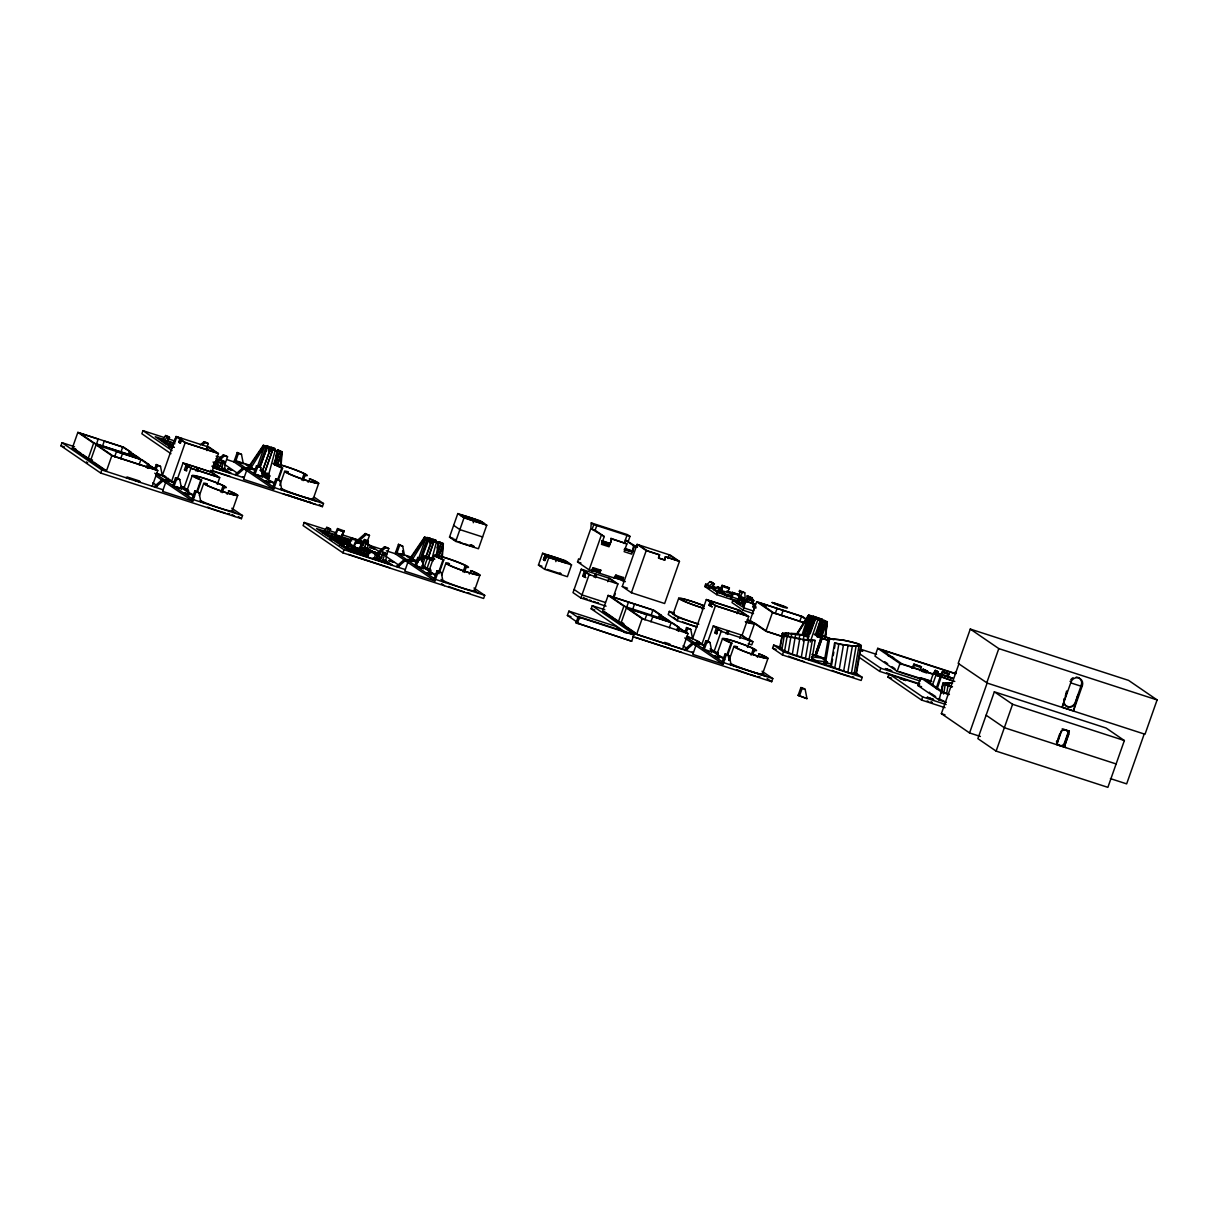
<?xml version="1.0" encoding="UTF-8"?>
<svg xmlns="http://www.w3.org/2000/svg" width="1218" height="1218" viewBox="0 0 1218 1218"><rect width="100%" height="100%" fill="white"/><g stroke="black" fill="none" stroke-linecap="round" stroke-linejoin="round"><path stroke-width="1.5" d="M634.441 546.319L637.471 547.293L625.321 540.076L634.441 546.319L631.7 554.114L624.149 551.663L626.889 543.867L610.964 538.402C612.852 545.481 603.991 547.796 602.316 541.264M624.971 548.922C649.483 556.398 607.34 545.116 632.523 551.373M628.351 541.051L629.995 536.362L627.514 534.672L591.263 522.918L590.852 528.445L579.859 559.656L578.626 558.803L577.53 561.924L589.131 569.872L592.146 570.846L593.257 567.725L600.809 570.176L599.698 573.297L614.801 578.2L615.912 575.079L623.464 577.515L622.352 580.636L625.382 581.625M280.993 466.494L282.134 451.863L277.674 449.853L277.399 450.63L280.277 452.091L279.226 451.558M442.362 556.459L443.352 543.67L438.891 541.66L438.617 542.436L441.221 543.624M280.688 464.21L281.8 451.528M441.753 557.829L443.017 543.335M214.231 462.49L212.891 467.377L231.329 473.36L224.691 468.808L225.376 462.079L223.716 460.952L221.448 460.221L221.174 460.998L223.594 462.368L221.661 467.834L225.893 470.727L211.856 466.174M374.307 552.668L367.684 548.115L368.369 541.386L366.709 540.259L364.441 539.513L364.167 540.305L366.588 541.675L364.654 547.141L368.887 550.034L360.117 547.186M343.111 543.746L334.722 541.036L349.657 551.252L392.546 565.167L385.908 560.615L386.608 553.885L384.949 552.759L382.68 552.028L382.406 552.805L384.812 554.175L382.894 559.641L387.126 562.533L373.089 557.981M825.423 638.415L827.311 621.819L823.977 620.343L824.677 621.774L823.749 621.789L824.951 620.997L823.977 620.343M825.225 636.725L827.311 621.819M825.18 636.116L826.976 621.484M803.895 639.465L815.146 640.47L811.736 660.354L792.324 654.31L779.505 648.326L782.656 633.132L795.293 633.588L808.782 636.116L808.158 639.724M780.099 648.95L782.656 633.132M781.834 649.925L784.362 635.248L782.017 633.649M785.275 636.664L785.869 633.208L808.782 636.116M784.575 651.204L787.163 636.222L784.362 635.248M787.833 636.755L788.442 633.193M788.168 652.711L790.832 637.227L787.163 636.222M791.167 637.105L791.807 633.421M792.324 654.31L795.704 633.862M799.267 638.125L799.891 634.502M796.8 655.923L799.708 639.054L790.832 637.227M803.104 640.881L804.063 635.278M801.261 657.431L804.306 639.755L815.146 640.47M807.336 639.739L807.96 636.161M805.433 658.725L808.6 640.242M808.996 659.714L812.299 640.485M824.495 660.293L828.194 638.704L843.648 640.12L858.995 643.926L861.324 645.525L856.406 674.102L847.819 672.473L830.554 666.444L834.574 643.074L835.396 643.013A16.382 2.147 9.8 0 0 857.487 645.966A16.382 2.147 9.8 0 0 851.702 642.008A16.382 2.147 9.8 0 0 829.61 639.054L828.194 638.704M825.545 662.638L829.61 639.054M832.579 659.349L831.331 666.596L835.122 668.058M833.203 655.71L833.828 652.087M834.452 648.463L835.076 644.824M834.711 668.058L838.852 644.033L834.574 643.074M839.187 669.672L843.45 644.901L856.041 646.332L861.324 645.525M843.648 671.179L848.048 645.601M847.819 672.473L852.356 646.088M851.382 673.463L856.041 646.332M854.122 674.087L858.888 646.316M855.828 674.315L860.7 646.042M941.27 692.433L942.839 683.252L951.821 682.704M943.478 682.75L939.093 700.03L946.31 702.36M941.864 693.088L942.839 683.252M943.6 694.032L945.183 684.851L943.417 683.983M946.69 693.316L947.985 685.825L945.183 684.851M948.655 686.358L949.264 682.811L952.628 683.024M731.15 596.348L732.322 592.313L733.084 592.831L732.277 597.125L716.473 591.583L719.884 588.355L721.924 589.01L719.731 592.648M738.808 599.241L739.615 594.947L732.322 592.313M274.568 465.276L277.476 450.995L270.335 448.589L262.098 471.99L268.615 474.822L275.207 450.295M436.151 555.301L438.693 542.802L431.568 540.396L425.676 557.113M743.178 610.264L745.507 601.205L744.67 600.641L742.691 607.036L732.855 600.291L732.033 602.636L743.178 610.264L753.531 613.628M744.67 600.641L755.023 604.295L753.516 611.01L744 607.934M431.735 559.625L436.44 542.101M350.997 537.777L349.84 544.735L349.018 544.157L350.997 537.777L357.666 540.168L356.783 543.426M369.237 550.277L368.08 557.235L367.242 556.656L369.237 550.277L375.905 552.668L374.124 559.184L373.287 558.62M816.41 634.471L820.399 620.251L813.243 617.663L806.636 636.435M266.879 446.915L269.741 447.828L270 447.036L266.026 445.636L267.716 446.382L260.134 466.052M268.889 447.569L270 447.036M271.492 448.391C272.177 443.489 268.036 457.557 271.386 448.285L274.431 449.366L271.386 448.285M272.406 448.696L271.766 447.615M274.233 449.351L275.101 448.574L271.447 447.28M428.675 538.965L427.244 537.442L431.233 538.843L430.959 539.635L428.112 538.721L420.743 559.595M430.121 539.376L431.233 538.843M435.663 541.173L432.725 540.198C432.755 536.529 431.933 546.151 429.802 542.391M433.638 540.503L432.984 539.422M428.721 556.702L434.004 541.279L431.568 540.396M435.465 541.157L436.318 540.381L432.664 539.087M810.183 642.099L817.963 619.429M555.819 561.635L557.007 558.24L566.081 562.229L554.784 559.092L542.589 553.276L538.447 565.061L544.674 569.324L567.39 576.693L571.531 564.908L565.304 560.63L542.589 553.276M231.801 508.226L242.519 515.564L241.423 518.685L100.698 473.056L60.9 445.803L61.996 442.682L74.542 446.747M92.568 460.069L88.122 458.775L72.364 447.98L77.861 432.375L123.779 447.265L130.828 452.091L129.732 455.212M88.122 458.775L93.619 443.169L77.861 432.375M96.1 444.874L90.604 460.48L106.362 471.259L111.858 455.669L96.1 444.874L142.019 459.765L149.068 464.591L147.957 467.712L146.449 467.225L147.545 464.104L140.923 459.567L116.456 451.619L114.629 456.826M96.389 444.326L98.216 439.119L79.794 433.151L94.715 443.367L137.604 457.283L130.981 452.746L129.869 455.867M102.434 446.275L104.261 441.083L122.683 447.067L130.828 452.091M100.698 473.056L101.81 469.935L61.996 442.682M120.856 452.259L122.683 447.067M120.658 458.775L122.5 453.583M128.21 454.725L129.321 451.604M164.476 437.612L142.978 430.654L141.867 433.76L170.962 453.69M139.08 464.758L140.923 459.567M152.28 486.149L157.761 470.559L149.205 465.246L148.109 468.367L146.449 467.225M154.61 469.219L156.254 464.545L160.517 466.372L162.298 475.644L176.062 436.501L209.298 447.265L218.418 453.522L211.825 472.234L219.697 477.639L217.306 484.399M155.843 470.072L157.503 465.398L156.254 464.545M167.871 436.257L169.256 438.175L169.53 437.384L165.602 435.511L161.903 441.266M174.311 447.417L166.577 443.382L168.495 437.917L169.256 438.175M175.971 439.18L174.524 443.276L166.988 440.52M176.656 437.947L176.305 436.744L173.702 442.697M206.953 450.614L208.202 447.067L216.484 452.746L186.278 442.941L181.452 440.185L180.355 443.306L178.696 442.18L179.792 439.059L176.062 436.501M165.846 482.008L162.831 481.034L155.554 487.367L154.305 486.515L161.583 480.181L164.597 481.156L165.846 482.008L162.557 491.372L192.764 501.161L196.052 491.798L194.819 490.945L192.063 498.756M177.995 437.277L181.299 439.546L180.203 442.667L178.696 442.18M174.418 482.709L171.449 481.749L185.182 442.743L181.452 440.185M172.789 485.556L175.529 477.745L178.559 478.72L179.792 479.572L181.589 488.844L174.037 486.408L176.777 478.598L175.529 477.745M177.097 479.816L183.05 462.916L211.825 472.234M186.826 470.772L186.004 470.194L187.648 465.52L184.969 463.677L210.729 472.036L217.763 476.862L192.018 468.504L187.8 466.174L186.156 470.848L184.481 469.706L186.141 465.032L183.05 462.916M187.374 489.758L183.766 488.585L190.922 468.306L187.8 466.174M186.75 491.189L192.246 475.583M195.946 470.94L197.103 467.621M197.423 471.427L198.58 468.093M206.618 448.254L208.263 443.565L207.014 442.728L204 441.738L200.361 444.905M196.57 492.087L200.833 479.953A18.042 1.477 19.4 0 1 194.469 475.583A18.042 1.477 19.4 0 1 217.672 483.104A18.042 1.477 19.4 0 1 224.051 487.474L222.209 492.681M197.331 492.224L201.609 480.09A16.382 1.34 19.4 0 1 195.824 476.131A16.382 1.34 19.4 0 1 216.911 482.967A16.382 1.34 19.4 0 1 222.696 486.926L224.051 487.474M199.417 495.574L203.695 483.439M221.448 460.221L223.594 462.368M221.767 463.601L215.997 461.272L223.275 454.938L226.304 455.928L227.538 456.78L224.797 464.576L236.825 472.812M220.854 492.133L222.696 486.926M273.045 486.728L275.786 478.918L277.034 479.77L273.73 489.134L233.932 461.881L237.221 452.517L241.484 454.344L243.28 463.616L235.729 461.165L238.469 453.37L237.221 452.517M227.142 494.28L229.136 490.961A18.042 1.477 19.4 0 1 235.5 495.315A18.042 1.477 19.4 0 1 212.297 487.794A18.042 1.477 19.4 0 1 205.918 483.424L207.273 483.972A16.382 1.34 19.4 0 0 213.059 487.931A16.382 1.34 19.4 0 0 234.145 494.767A16.382 1.34 19.4 0 0 228.36 490.808M237.738 495.315L232.242 510.921A18.042 1.477 19.4 0 1 219.727 508.058A18.042 1.477 19.4 0 1 200.528 500.644M246.828 469.981L243.798 469.006L236.52 475.324L235.272 474.487L242.565 468.154L245.579 469.128L246.828 469.981L243.524 479.344L273.73 489.134M260.957 451.985L263.301 445.301L265.905 446.032L265.646 447.158M253.755 473.528L256.511 465.718L259.525 466.692L260.774 467.545L262.555 476.817L255.004 474.365L257.744 466.57L256.511 465.718M256.937 467.91L264.595 446.184L263.301 445.301L248.807 466.524L250.954 467.986A16.595 1.355 19.4 0 0 253.466 469.158M259.038 466.951L266.103 446.884L264.595 446.184L250.954 467.986L256.359 469.585M260.195 467.088L266.94 447.95L265.691 447.356M266.94 447.95L267.762 447.31L265.905 446.032M268.493 447.356L269.437 447.645L268.341 450.767L269.285 451.071M262.098 471.99L270.548 449.137L272.573 449.792M270.746 449.137L279.409 451.528L277.476 450.995L275.71 456.004M264.534 472.873L272.771 449.472L264.565 473.467A16.595 1.355 19.4 0 1 261.84 472.493M266.3 476.253L266.849 474.7L269.863 475.675L269.315 477.243M267.777 477.212L268.325 475.659L262.007 473.132M277.734 450.782L276.09 450.934M269.041 477.593L269.604 476.04L267.062 475.279A11.647 0.959 19.4 0 0 268.95 477.684M274.385 462.124L277.476 453.34M274.705 464.911L279.759 451.041L277.674 449.853M275.725 464.378L280.018 452.198M277.11 465.352L282.134 451.863L277.415 465.246M277.537 480.059L281.815 467.925A18.042 1.477 19.4 0 1 275.435 463.556A18.042 1.477 19.4 0 1 298.654 471.077A18.042 1.477 19.4 0 1 305.018 475.446L303.191 480.638M278.313 480.196L282.576 468.062A16.382 1.34 19.4 0 1 276.791 464.104A16.382 1.34 19.4 0 1 297.877 470.94A16.382 1.34 19.4 0 1 303.663 474.898L305.018 475.446M279.79 485.282L284.677 471.412M301.836 480.105L303.663 474.898M308.108 482.252L310.103 478.933A18.042 1.477 19.4 0 1 316.482 483.287A18.042 1.477 19.4 0 1 293.264 475.766A18.042 1.477 19.4 0 1 286.9 471.396L288.255 471.945A16.382 1.34 19.4 0 0 294.04 475.903A16.382 1.34 19.4 0 0 315.127 482.739A16.382 1.34 19.4 0 0 309.342 478.781M325.693 529.419L304.196 522.461L303.099 525.582L342.897 552.835L483.622 598.464L484.718 595.343L474 588.005M313.209 498.893L318.705 483.287M210.547 470.392L322.405 506.658L323.501 503.536L314.305 497.249M329.104 528.064L330.489 529.982L326.835 527.318L323.12 533.073L326.15 534.063L321.917 531.155L351.758 540.838M351.332 544.355L332.027 538.082L327.809 535.189L329.728 529.723L330.489 529.982M331.479 539.65L332.027 538.082M343.72 531.581L341.786 537.031L335.742 535.083L337.675 529.617L343.918 531.718L344.192 530.941L341.619 534.976M343.918 531.718L337.873 529.754L337.538 528.551L334.92 534.504L335.742 535.083M339.609 545.222L340.157 543.67L343.659 544.796M342.897 552.835L344.009 549.714L304.196 522.461M344.374 546.562L341.36 545.573L345.075 539.833L347.328 540.564L346.308 541.096M367.821 556.276L350.266 550.582L346.034 547.689L348.987 541.69L347.328 540.564M353.981 547.582L355.9 542.117L362.157 544.218L362.431 543.441L355.778 541.051L353.159 547.004L353.981 547.582L360.026 549.531L362.157 544.218M355.778 541.051L355.9 542.117M357.041 539.741L356.981 540.655M362.994 545.999L364.928 540.548L364.167 540.305M365.826 541.431L364.441 539.513M367.288 541.614L369.48 535.372L365.217 533.545L357.94 539.879L365.233 542.695M375.281 552.241L375.22 553.155M382.406 552.805L383.152 553.048L381.234 558.514L377.001 555.606L376.453 557.174L383.685 562.122M384.066 553.931L382.68 552.028M383 555.408L377.23 553.079L384.507 546.745L387.522 547.735L388.77 548.587L386.015 556.382L399.55 565.654M434.263 578.535L437.018 570.724L438.252 571.577L434.963 580.94L395.15 553.688L398.453 544.324L402.716 546.151L404.498 555.423L396.946 552.972L399.702 545.177L398.453 544.324M408.045 561.787L405.031 560.813L397.753 567.131L396.505 566.294L403.782 559.96L406.797 560.935L408.045 561.787L404.757 571.151L434.963 580.94M422.768 542.117L424.534 537.108L427.137 537.838L426.879 538.965M417.728 557.524L414.988 565.335L423.788 568.623L421.991 559.351L417.728 557.524L421.991 559.351M418.764 558.042L425.828 537.991L424.534 537.108L410.04 558.331L412.186 559.793A16.595 1.355 19.4 0 0 417.957 562.335M418.977 558.377L416.221 566.172L423.788 568.623M419.677 560.432L427.335 538.691L425.828 537.991L412.186 559.793L417.576 561.391M421.428 558.895L428.995 539.117L427.137 537.838M422.159 559.595L423.818 555.956L434.796 559.199M422.6 559.427L423.818 555.956M422.022 561.803L423.377 556.124M428.112 538.721L430.654 539.452L429.558 542.573L430.502 542.878M423.849 556.611L425.204 557.387L422.159 566.035L430.304 569.461M426.193 556.763L432.162 540.396M424.306 567.04L427.351 558.377L425.204 557.387M428.112 557.996L434.004 541.279M427.076 568.212L430.121 559.549L427.351 558.377M436.927 547.811L438.693 542.802L440.642 543.335L435.8 541.66M428.949 570.968L434.445 555.362M438.952 542.589L439.317 543.395L435.618 542.208M435.922 556.717L440.992 542.847L438.891 541.66M436.957 556.184L441.251 544.004M438.922 555.499L443.352 543.67L439.241 555.378M449.503 537.123L457.801 513.57L480.516 520.923L486.743 525.202L478.446 548.755L455.73 541.401L449.503 537.123L453.005 538.265M438.769 571.866L443.032 559.732A18.042 1.477 19.4 0 1 436.668 555.362A18.042 1.477 19.4 0 1 459.871 562.883A18.042 1.477 19.4 0 1 466.25 567.253L464.408 572.445M438.922 573.739L443.809 559.869A16.382 1.34 19.4 0 1 438.023 555.91A16.382 1.34 19.4 0 1 459.11 562.746A16.382 1.34 19.4 0 1 464.895 566.705L466.25 567.253M441.616 575.353L445.895 563.218M455.73 541.401L464.028 517.833L457.801 513.57M463.053 571.912L464.895 566.705M469.341 574.059L471.336 570.74A18.042 1.477 19.4 0 1 477.7 575.094A18.042 1.477 19.4 0 1 454.497 567.573A18.042 1.477 19.4 0 1 448.117 563.203L449.472 563.751A16.382 1.34 19.4 0 0 455.258 567.71A16.382 1.34 19.4 0 0 476.345 574.546A16.382 1.34 19.4 0 0 470.559 570.587M474.441 590.7L479.938 575.094M544.979 560.615L543.441 559.671L545.101 554.982M543.746 559.762L545.283 554.982A12.484 1.02 19.4 0 1 561.026 559.458A12.484 1.02 19.4 0 1 566.126 562.944A12.484 1.02 19.4 0 1 546.897 556.093L545.07 560.189L543.441 559.671M544.674 560.508L546.334 555.834L549.288 556.793M544.674 569.324L548.831 557.539L546.334 555.834M610.964 538.402L611.786 538.965L609.046 546.775L601.494 544.324L604.235 536.514L592.1 529.297L593.745 524.608L591.263 522.918M613.141 597.459L617.907 583.924L610.035 578.535L581.26 569.202L573.008 592.618L580.879 598.008L606.062 606.168M604.235 536.514L595.115 530.272L596.774 525.597M579.829 623.966L567.39 615.455L568.897 611.162L615.714 626.341L625.047 632.736M585.873 577.636L582.691 576.007L584.351 571.333L581.26 569.202M585.036 577.058L584.214 576.495L585.858 571.821L583.178 569.978M584.366 577.149L586.01 572.46L590.212 574.805M589.131 569.872L601.22 535.539M580.879 598.008L589.131 574.591L586.01 572.46M576.053 622.748L578.245 616.506L632.614 634.136L633.862 634.989L631.67 641.231L576.053 622.748L631.67 641.231M577.286 623.601L579.494 617.359L578.245 616.506M594.14 577.241L595.313 573.922M595.617 577.713L596.79 574.394M626.372 632.934L591.172 608.817L592.268 605.696L604.813 609.761M607.736 581.717L608.939 578.337L615.973 583.148M624.103 543.533L626.981 535.387M624.971 606.397L610.051 596.165L652.955 610.081L659.577 614.618L658.481 617.739L659.989 618.226L661.1 615.105L654.051 610.279L608.132 595.404L602.636 610.994L618.379 621.789L623.677 623.509M614.253 596.683L615.349 593.562M633.619 545.74L632.386 550.719M622.276 586.497L637.105 544.37L670.342 555.149L679.461 561.391L664.632 603.519L631.396 592.74L622.276 586.497L627.529 588.203M618.379 621.789L623.875 606.183L608.132 595.404M631.396 592.74L646.225 550.612L637.105 544.37M678.38 631.381L679.477 628.26L688.033 633.573L682.537 649.164L636.633 634.274L620.875 623.494L626.372 607.904L672.275 622.794L679.324 627.62L678.228 630.726M626.646 607.34L628.488 602.134M632.69 609.289L634.532 604.098M664.769 560.097L665.454 556.702L664.769 560.097L658.725 558.149L659.41 554.738L647.321 550.825L639.039 545.146M658.725 558.149L659.41 554.738M636.633 634.274L642.114 618.683L626.372 607.904M644.885 619.84L646.728 614.633L628.29 608.665L643.211 618.896M667.997 558.483L669.245 554.936L677.543 560.615L665.454 556.702M651.112 615.288L652.955 610.081M650.93 621.789L652.757 616.597L671.179 622.581L679.324 627.62M660.141 618.881L661.237 615.76L669.793 621.073L623.875 606.183M674.239 612.989L669.306 611.39L668.21 614.511L677.223 620.693L696.742 627.011M673.204 613.857L678.7 598.266A18.042 1.477 19.4 0 1 704.141 605.788L703.365 605.635A16.382 1.34 19.4 0 0 680.268 598.799A16.382 1.34 19.4 0 0 703.532 608.163M669.352 627.788L671.179 622.581M677.223 620.693L678.319 617.572L669.306 611.39M676.721 630.239L677.817 627.118M684.866 632.249L686.526 627.559L690.789 629.386L692.57 638.658L686.526 636.709M686.115 633.101L687.759 628.412L686.526 627.559M744.426 603.671L716.763 594.688L704.811 586.513L705.633 584.168L708.891 585.234M702.147 609.107L703.365 605.635M712.073 582.265L714.129 584.64L714.403 583.864L710.033 581.595L706.607 584.838M747.578 647.413L749.953 640.653L742.082 635.263L748.674 616.536L739.554 610.294L706.333 599.515L692.6 638.521L704.689 645.738M708.967 605.194L712.134 606.808L708.967 605.194L710.064 602.073L706.333 599.515M696.117 645.022L693.088 644.048L685.81 650.382L684.577 649.529L691.854 643.195L694.869 644.17L696.117 645.022L692.814 654.386L723.02 664.175L726.324 654.812L725.075 653.975L722.335 661.77M710.475 605.681L711.571 602.56L708.252 600.291L738.458 610.081L746.756 615.76L716.549 605.97L711.723 603.199L710.627 606.32M716.763 594.688L717.585 592.359L705.633 584.168M714.129 589.984L717.539 586.741L721.65 589.786M718.209 592.572L718.757 591.019L723.294 592.481L724.543 593.333L723.994 594.902M701.72 644.764L715.453 605.757L711.723 603.199M721.3 589.603L722.396 586.482L729.14 588.736L729.415 587.959L722.122 585.325L720.325 588.933L712.165 586.284M722.122 585.325L722.396 586.482M703.045 648.57L705.801 640.759L708.815 641.749L710.064 642.602L711.845 651.874L704.293 649.422L707.049 641.612L705.801 640.759M722.746 594.049L723.294 592.481M707.354 642.83L713.306 625.93L742.082 635.263M738.443 595.16L727.831 591.72L729.14 588.736M722.274 631.518L718.072 629.188L716.412 633.862L714.753 632.721L716.397 628.046L713.306 625.93M717.097 633.786L716.26 633.223L717.92 628.534L715.24 626.707M718.346 652.848L714.037 651.6L721.178 631.32L718.072 629.188M717.006 654.218L722.502 638.613M739.387 591.278L739.661 590.502L744.777 592.801L745.157 598.145L740.681 596.698L742.051 592.785L739.387 591.278L742.051 592.785M738.58 595.206L738.854 594.43M738.884 595.465L740.255 591.567M726.202 633.954L727.374 630.635M741.168 592.511L739.661 590.502M727.679 634.441L728.851 631.122M747.319 600.276L742.797 598.799L744.031 599.652L743.482 601.22L742.234 600.367L742.889 598.342L741.214 597.81L737.727 603.626L740.3 604.463C743.026 600.626 741.762 599.012 741.64 597.49L739.965 596.957L736.479 602.773M737.21 613.628L738.458 610.081M745.309 603.199L741.945 602.103L741.397 603.671L744 605.453M749.664 598.008L747.273 595.709L752.389 598.023L752.785 603.367L753.896 604.128M726.826 655.101L731.104 642.967A18.042 1.477 19.4 0 1 724.74 638.597A18.042 1.477 19.4 0 1 747.943 646.134A18.042 1.477 19.4 0 1 754.307 650.488L753.089 653.959M746.497 600.687L747.867 596.774L746.999 596.5M746.299 601.905L747.258 599.18L753.5 601.281L753.775 600.504L747.121 598.114L745.812 601.098M727.603 655.238L731.881 643.104A16.382 1.34 19.4 0 1 726.095 639.145A16.382 1.34 19.4 0 1 747.167 645.982A16.382 1.34 19.4 0 1 752.952 649.94L754.307 650.488M753.5 601.281L747.456 599.317L747.121 598.114M748.781 597.718L747.273 595.709M729.08 660.323L733.967 646.453M739.798 638.43L740.986 635.05L748.035 639.876M752.328 603.869L753.303 601.144M753.637 605.285L754.186 603.717M806.849 619.505L802.616 616.612L756.713 601.722L750.105 620.449L765.863 631.229L781.758 636.39M748.979 639.283L754.475 623.677M746.756 639.283A18.042 1.477 19.4 0 0 748.385 638.658L752.876 641.749L751.78 644.87L748.233 643.713M751.125 655.147L752.952 649.94M765.863 631.229L772.456 612.517L756.713 601.722M757.413 657.294L759.408 653.975A18.042 1.477 19.4 0 1 765.772 658.329A18.042 1.477 19.4 0 1 742.554 650.808A18.042 1.477 19.4 0 1 736.19 646.453L737.545 646.986A16.382 1.34 19.4 0 0 743.33 650.96A16.382 1.34 19.4 0 0 764.417 657.796A16.382 1.34 19.4 0 0 758.631 653.822M775.227 613.659L777.069 608.467M781.271 615.623L783.098 610.416L801.535 616.399L806.834 620.038M762.498 673.935L767.995 658.329M855.219 672.534L862.237 677.345L861.141 680.466L782.413 654.949L772.562 648.204L773.674 645.083L780.829 647.413M632.766 636.649L771.694 681.699L772.791 678.578L762.072 671.24M782.413 654.949L783.509 651.828L773.674 645.083M799.693 621.606L801.535 616.399M807.595 618.561L808.798 615.136L811.782 616.08L810.594 616.871L811.553 617.526L810.868 616.08L811.782 616.08M802.22 634.38L808.493 615.257L796.587 634.106M809.452 616.034L809.726 615.257M803.164 634.913L809.787 616.141L808.828 615.592L797.09 634.608M804.596 634.274L810.198 618.348M804.641 635.004L811.553 617.526M808.569 624.56L809.665 621.439L808.158 620.952M808.722 625.199L809.818 622.078L811.325 622.581M805.935 636.618L813.152 616.141L822.561 619.414L817.75 633.071M806.818 636.77L813.67 617.313L815.771 618.044M807.534 636.283L813.137 620.358M814.066 617.526L813.152 616.141M817.857 634.608L822.652 620.952L814.416 617.891L813.761 618.592L815.847 619.323M810.122 633.908L815.527 618.546L807.823 637.318M815.588 633.908L820.399 620.251L822.652 620.952M819.41 619.323L822.561 619.414M817.857 631.944L820.962 623.098M798.155 695.341L800.911 687.546L803.926 688.52L805.174 689.373L806.955 698.645L798.155 695.341L806.955 698.645M819.41 635.461L823.703 621.119M819.455 636.207L825.21 622.154M799.404 696.194L802.144 688.398L800.911 687.546M820.673 637.181L826.078 621.835L827.007 621.941L822.196 635.598M815.588 653.411L821.039 637.958L828.803 640.729M815.71 653.457L821.039 637.958M814.994 655.117L815.999 655.345L822.043 638.171M816.151 655.406L822.196 638.232M811.614 656.776L821.648 658.116L827.433 662.074L826.398 664.998L815.405 661.435L815.725 660.521L811.386 657.537M955.963 673.691L877.736 648.326L874.981 656.137L897.209 671.346L922.102 679.416M919.057 684.151L879.67 671.377L880.781 668.256L859.908 653.975M893.418 658.588L892.779 657.187L887.876 655.589M945.031 707.673L921.554 700.061L887.968 677.056L889.064 673.935L919.773 683.892M897.209 671.346L899.965 663.551L877.736 648.326M900.878 664.541L901.716 664.145M913.47 667.906L914.383 665.302L921.158 667.586L921.432 666.809L913.987 664.069L911.78 668.362M913.987 664.069L914.383 665.302M919.727 670.646L921.158 667.586M924.858 670.387L924.584 671.179L923.077 669.169L927.659 671.301L923.077 669.169M939.093 700.03L917.946 685.551L920.686 677.741L931.511 681.258M921.554 700.061L922.65 696.94L889.064 673.935M929.928 683.146L933.551 672.838M936.946 670.874L937.921 672.503L935.272 670.326L932.653 674.696M932.349 685.49L935.972 675.198L939.915 676.249L937.54 675.229A15.956 1.309 19.4 0 1 941.59 674.483L945.655 675.929A14.114 1.157 19.4 0 1 952.552 678.365M939.428 675.579L939.976 674.011L950.329 677.68L939.976 674.011M936.109 688.627L940.22 676.553L952.765 680.938M941.605 675.29L942.565 672.549L948.807 674.65L949.081 673.874L942.428 671.483L940.463 675.96M937.16 688.855L941.24 676.782M942.428 671.483L942.565 672.549M947.634 677.238L948.807 674.65M970.289 629.067L998.806 648.6L986.717 682.933L1145.011 734.256L1157.1 699.924L1128.584 680.39L970.289 629.067L958.201 663.399L987.159 683.009L969.574 732.947L980.414 736.464M969.574 732.947L941.377 713.641L958.962 663.703M994.345 691.809L977.871 738.626L996.111 751.11L1107.878 787.346L1124.366 740.544L1106.127 728.044L994.345 691.809L1012.584 704.293L1124.366 740.544M996.111 751.11L1012.584 704.293M1065.354 696.041L1066.587 691.078M1077.915 694.762L1073.423 711.038L1082.345 685.688A6.227 5.938 -55.6 0 0 1078.737 678A6.227 5.938 -55.6 0 0 1071.018 682.019L1062.096 707.369L1067.166 691.474M1057.772 739.417L1059.66 734.058M1060.802 731.988L1056.706 744.685L1061.106 732.201A3.319 3.167 -55.6 0 1 1065.232 730.054L1064.806 729.78A3.319 3.167 -55.6 0 0 1061.639 730.495M1064.045 703.562A6.227 5.938 -55.6 0 0 1075.174 702.558L1081.356 685.003A6.227 5.938 -55.6 0 0 1076.21 677.041M1063.847 698.888L1064.258 699.162A6.227 5.938 -55.6 0 0 1067.866 706.851A6.227 5.938 -55.6 0 0 1075.585 702.847L1078.326 695.036M1068.673 730.876L1064.273 743.361A3.319 3.167 -55.6 0 1 1060.985 745.644A9.653 9.211 -55.6 0 1 1058.655 745.02A3.319 3.167 -55.6 0 1 1056.585 742.599M1069.084 731.165L1064.699 743.65A3.319 3.167 -55.6 0 1 1060.573 745.781M1068.353 734.439L1064.258 747.136L1068.658 734.652A3.319 3.167 -55.6 0 0 1066.74 730.556L1066.329 730.267A3.319 3.167 -55.6 0 1 1068.247 734.363L1068.658 734.652M1144.235 733.952L1126.65 783.874L1110.405 778.606M473.3 522.735L474.548 519.37L463.266 516.234L472.325 520.223L481.277 522.522L474.548 519.37M592.146 570.846L591.324 570.283L593.257 567.725M599.698 573.297L598.875 572.734L600.809 570.176M614.801 578.2L613.979 577.621L615.912 575.079M622.352 580.636L621.53 580.072L623.464 577.515M359.858 547.476L361.822 543.015M751.856 603.047L753.15 600.078M429.132 540.777L430.319 538.326M934.769 674.087L936.52 671.179L938.195 671.727M797.044 633.923L808.493 615.257M169.53 437.384L167.262 436.653L163.562 442.408L166.577 443.382M330.763 529.191L328.495 528.46L324.78 534.215L327.809 535.189M249.37 467.088L263.636 445.636M410.603 558.895L424.869 537.442M714.403 583.864L712.363 583.209L708.952 586.437L714.951 588.416M202.812 444.707L205.248 442.591L208.263 443.565M217.246 462.124L224.523 455.791L227.538 456.78M359.188 540.731L366.466 534.398L369.48 535.372M378.463 553.931L385.741 547.598L388.77 548.587M548.054 555.941L557.007 558.24M815.436 655.391L811.919 654.355M785.869 633.208L783.646 633.923L788.32 636.268L804.306 639.755M949.264 682.811L944.468 683.526L952.476 686.785M259.936 470.285L263.225 471.138M560.843 573.83L547.156 569.4M956.206 672.184L955.171 672.184L956.252 672.915M932.333 702.649L930.126 702.086M852.752 673.539L854.823 673.554L854.29 673.006M852.174 676.843L853.742 677.041M815.725 660.521L827.433 662.074M838.852 644.033L843.45 644.901M281.815 467.925L282.576 468.062M200.833 479.953L201.609 480.09M813.243 617.663L814.416 617.891M443.032 559.732L443.809 559.869M731.104 642.967L731.881 643.104M830.554 666.444L831.331 666.596L828.088 665.241M268.554 473.635L266.849 473.193M737.834 600.626L734.835 599.865M469.219 545.253L471.077 545.253M597.14 602.529L598.434 602.819M266.103 446.884L267.762 447.31M277.399 450.63L279.196 451.36M427.335 538.691L428.995 539.117M268.767 476.101L265.448 475.614L268.371 477.136M947.985 685.825L951.654 686.83M267.716 446.382L269.163 446.778M606.61 543.609L608.071 544.004M428.934 538.189L430.38 538.584M809.787 616.141L811.827 616.75M814.34 616.734L821.389 619.201M274.385 450.401L276.486 451.132M726.522 595.648L728.501 596.272M260.515 469.981L262.403 470.574M266.544 473.406L268.432 473.985M465.931 544.279L467.697 544.827M801.551 660.841L804.063 661.618M593.486 601.448L595.465 602.057M434.354 559.153L427.731 557.646L432.268 559.945M954.79 681.41L951.532 680.375A14.114 1.157 19.4 0 1 936.094 674.209A14.114 1.157 19.4 0 1 942.397 674.909M766.716 605.62L765.041 605.087L766.289 605.94M998.806 648.6L1157.1 699.924M593.745 524.608L629.995 536.362M1070.805 682.887L1081.599 686.389M592.1 529.297L595.115 530.272M611.786 538.965L626.889 543.867M646.225 550.612L659.821 555.027M665.865 556.976L679.461 561.391M658.314 557.859L664.358 559.823M601.768 540.64L609.731 543.365M602.271 541.051L609.868 543.715M624.925 548.389L632.523 551.069M602.316 541.568L609.868 544.02M602.255 541.949L609.807 544.385M624.91 549.288L632.477 551.739M602.164 542.345L609.716 544.796M624.834 549.699L632.386 552.15M741.442 591.72L744.777 592.801M722.883 585.843L729.415 587.959M714.129 584.64L713.322 584.381L712.21 587.502L716.093 590.151M749.055 596.942L752.389 598.023M733.084 592.831L739.615 594.947M728.531 591.598L738.595 594.856M711.51 586.421L716.412 588.02M747.73 598.54L753.775 600.504M720.31 590.151L732.81 594.201M783.098 610.416L758.631 602.499L773.552 612.715L804.717 622.824M704.811 586.513L710.003 588.187M724.543 593.333L718.757 591.019M744.031 599.652L747.06 600.641M740.727 599.454L743.756 600.444M745.507 601.205L755.023 604.295M717.585 592.359L745.507 601.403M725.761 595.465L731.074 597.201M752.907 605.894L756.073 606.929M772.456 612.517L804.245 622.824M807.778 623.966L811.31 625.108M732.855 600.291L742.843 603.534M1061.7 707.034L1072.449 710.52M752.602 606.975L755.967 608.071M955.475 673.828L881.588 649.879L902.157 663.962L932.79 673.889M943.036 671.91L949.081 673.874M464.028 517.833L486.743 525.202M890.419 656.746L893.692 657.811M914.901 664.693L921.432 666.809M860.426 649.164L876.534 654.386M710.064 602.073L711.571 602.56M899.965 663.551L933.749 674.498M921.432 671.194L926.776 673.006M715.453 605.757L748.674 616.536M577.53 561.924L580.971 563.036M238.469 453.37L241.484 454.344M592.938 568.517L600.489 570.968M615.592 575.855L623.144 578.306M592.587 569.217L600.139 571.653M615.242 576.556L622.794 579.007M592.237 569.765L599.789 572.216M614.892 577.119L622.444 579.555M591.887 570.146L599.439 572.597M614.542 577.484L622.094 579.935M591.324 570.283L599.119 572.764M613.979 577.621L621.789 580.118M548.831 557.539L571.531 564.908M931.724 681.623L924.538 679.294L944.026 692.631L949.416 694.382M176.93 437.171L182.35 438.708M899.402 671.757L921.919 678.837M482.602 536.971L459.886 529.617L453.659 525.354M179.792 439.059L181.299 439.546M584.351 571.333L585.858 571.821M185.182 442.743L218.418 453.522M783.052 636.664L766.959 631.442L755.023 623.266M880.781 668.256L920.153 681.029M257.744 466.57L260.774 467.545M589.131 574.591L617.907 583.924M168.054 438.784L175.225 441.099M250.71 465.581L234.48 460.313L274.278 487.581L323.501 503.536M1062.203 728.79L1069.374 731.104M1064.806 729.78L1066.74 730.556M250.269 465.885L245.229 464.256L253.511 469.935M163.638 439.439L155.265 436.729L170.185 446.945M216.165 456.111L221.493 457.846M226.822 459.567L233.932 461.881M582.691 576.007L584.214 576.495M949.05 694.564L941.834 692.22L920.686 677.741M174.737 443.9L160.685 439.348L164.917 442.256M261.916 472.645L268.615 474.822M917.946 685.551L921.554 686.708M165.404 442.621L172.423 444.905M223.107 461.348L225.376 462.079M887.968 677.056L891.576 678.228M221.174 460.998L221.935 461.241L220.016 466.707L215.784 463.799L215.236 465.367L222.452 470.315M275.786 478.918L280.049 480.76L281.83 490.017L280.597 489.179M277.034 479.77L280.049 480.76M538.447 565.061L541.934 566.187M269.117 477.974L263.195 475.111M215.997 461.272L222.041 463.236M256.785 474.502L262.555 476.817M268.752 478.293L263.819 476.695L274.05 483.698M813.868 655.132L824.54 658.588M172.088 447.935L168.51 446.778L169.744 447.63M214.505 462.14L218.083 463.297L216.834 462.444M944.331 701.431L938.484 698.523M716.397 628.046L717.92 628.534M221.661 467.834L224.691 468.808M721.178 631.32L749.953 640.653M678.319 617.572L698.203 624.012M747.959 640.15L752.876 641.749M772.562 648.204L776.155 649.361M783.509 651.828L862.237 677.345M922.65 696.94L946.127 704.552M213.226 467.773L244.072 477.776L242.824 476.923M659.577 614.618L661.1 615.105M714.753 632.721L716.26 633.223M212.343 470.681L230.217 476.482M283.185 493.838L316.01 504.48M1065.933 747.532L1059.066 745.294A3.319 3.167 -55.6 0 1 1057.148 741.199M1116.114 763.945L1004.348 727.709L986.108 715.21M186.141 465.032L187.648 465.52M687.759 628.412L690.789 629.386M605.361 602.468L581.976 594.886L574.104 589.497M190.922 468.306L219.697 477.639M941.377 713.641L945.001 714.814M184.481 469.706L186.004 470.194M130.981 452.746L139.537 458.059L93.619 443.169M642.114 618.683L688.033 633.573M707.049 641.612L710.064 642.602M686.8 636.344L689.814 637.318M157.503 465.398L160.517 466.372M399.702 545.177L402.716 546.151M147.545 464.104L149.068 464.591M591.172 608.817L594.78 609.99M725.075 653.975L729.338 655.802L731.135 665.074L729.886 664.221M337.538 528.551L344.192 530.941M726.324 654.812L729.338 655.802M111.858 455.669L157.761 470.559M718.041 653.335L713.109 651.737L724.771 659.73M176.777 478.598L179.792 479.572M623.174 623.57L617.8 621.819L622.626 623.829M366.1 540.655L368.369 541.386M620.875 623.494L624.408 624.636M156.528 473.33L164.537 475.918M156.254 473.695L165.831 476.634M329.286 530.591L336.442 532.905M341.816 534.656L365.491 542.33M400.235 553.596L411.943 557.387M351.621 538.204L357.666 540.168M411.486 557.692L406.447 556.063L414.744 561.742M72.364 447.98L75.897 449.122M350.723 538.554L355.473 540.168M366.725 544.461L382.711 549.653M386.273 550.81L395.15 553.688M356.387 541.477L362.431 543.441M60.9 445.803L64.508 446.96M664.663 642.358L669.93 644.078M194.819 490.945L199.082 492.788L200.863 502.06M772.791 678.578L723.568 662.622L686.526 637.242M196.052 491.798L199.082 492.788M802.144 688.398L805.174 689.373M326.637 534.428L349.444 541.827M384.34 553.155L386.608 553.885M188.09 489.834L181.33 486.378L184.832 488.144M364.654 547.141L367.684 548.115M437.018 570.724L441.281 572.567L443.063 581.823M187.77 490.321L182.852 488.722L194.515 496.716M438.252 571.577L441.281 572.567M579.494 617.359L633.862 634.989M175.803 486.53L178.833 487.504M430.776 569.78L421.991 566.081M91.106 459.962L87.529 458.805L92.355 460.815M369.861 550.703L375.905 552.668M377.23 553.079L381.752 554.555M429.969 570.1L425.052 568.501L435.283 575.505M349.018 544.157L352.032 545.146M354.377 546.197L331.418 538.752L316.497 528.536L351.012 539.726M359.234 547.78L372.632 552.119M635.522 637.395L681.441 652.285M370.47 551.556L373.5 552.53M567.39 615.455L570.983 616.628M354.788 546.715L329.728 538.584L343.506 543.502M360.163 548.45L379.316 555.104L373.941 553.368M347.084 544.659L370.363 552.211M346.46 544.827L357.696 548.465M347.176 545.938L369.983 553.337M344.861 546.928L367.684 554.327M346.034 547.689L343.019 546.715L346.734 540.959L345.075 539.833M382.894 559.641L385.908 560.615M127.372 477.075L139.659 481.049M126.565 477.38L131.925 479.405L125.88 477.456M133.599 479.953L140.298 482.13M101.81 469.935L163.105 489.803M242.519 515.564L193.312 499.608L154.747 473.193M344.009 549.714L405.305 569.582M484.718 595.343L435.511 579.387L395.698 552.119M348.546 554.373L389.653 567.71M213.043 462.048L221.706 466.768M356.037 541.355L363.36 545.162M369.252 552.226L359.203 548.953L360.026 549.531M374.276 553.855L381.599 557.677M815.558 617.907L817.582 618.653M817.674 619.992L819.501 620.601M731.181 595.419L723.309 593.623M730.739 598.525L732.855 599.241M274.598 450.553L270.548 449.137M268.584 450.584L270.289 451.406M888.257 673.402L886.628 672.838M800.287 660.445L788.381 656.152M433.791 541.599L435.831 542.36M945.275 675.64L953.07 678.396M825.378 658.786L815.999 655.345M251.943 467.605L248.807 466.524A16.595 1.355 19.4 0 1 250.862 466.509M416.297 560.508L410.04 558.331A16.595 1.355 19.4 0 1 410.542 558.133M817.582 618.592L819.607 619.323M859.71 649.696L862.862 651.082L858.934 650.001M272.68 447.919L274.507 448.574M264.504 472.432L261.17 471.138M262.494 471.99L264.519 472.721M433.897 539.726L435.724 540.381M589.253 599.972L591.369 600.733M833.873 639.785L822.394 635.872A15.956 1.309 19.4 0 0 818.344 636.618L820.719 637.638L816.852 636.557L821.16 638.019M279.531 451.132L281.83 451.985M264.869 446.534L265.631 446.823M440.764 542.939L443.048 543.791M426.863 538.63L425.843 538.432L427.594 539.376M832.031 670.387L834.558 671.362M727.161 595.435L729.156 596.196M928.512 701.522L927.096 700.944M430.121 559.549L433.349 560.798M824.023 620.997L826.078 621.835M811.736 660.354L810.366 659.806L812.436 659.806L811.904 659.258M458.805 541.614L460.328 542.254M585.569 598.495L587.274 599.21M940.22 676.553L935.972 675.198M724.131 594.095L725.456 594.719M931.511 702.086L932.318 702.497M267.488 448.087L264.885 446.915M426.909 539.178L428.721 539.894M824.007 663.186L825.591 664.069M824.388 621.317L825.18 621.774M559.976 572.962L560.813 573.434M583.422 597.399L584.259 597.871M169.987 480.014L167.84 478.552A16.595 1.355 19.4 0 1 168.343 478.354M1081.356 685.003L1082.345 685.688M1070.028 681.334L1071.018 682.019M1061.106 732.201L1060.695 731.911A3.319 3.167 -55.6 0 1 1061.076 731.15M935.272 670.326L936.52 671.179M884.71 661.694L887.648 663.719M892.063 666.733L895.002 668.743M929.273 692.22L930.08 692.768M931.481 693.727L935.683 696.605M858.583 656.928L879.67 671.377M740.681 596.698L745.051 599.682M739.965 596.957L741.214 597.81M738.169 595.937L743.909 599.865M726.857 591.05L727.831 591.72M741.945 602.103L744.548 603.9M719.579 587.411L721.924 589.01M710.033 581.595L712.363 583.209M717.539 586.741L719.884 588.355M739.067 603.61L740.3 604.463M823.505 663.018L826.398 664.998M812.513 659.456L815.405 661.435M767.096 678.548L771.694 681.699M712.774 650.199L715.133 651.813M710.109 648.905L714.037 651.6M661.237 615.76L667.875 620.297M679.477 628.26L686.115 632.797M730.572 663.703L733.571 665.759L766.396 676.401L761.905 673.31A18.042 1.477 19.4 0 1 752.1 671.742A18.042 1.477 19.4 0 1 730.8 663.658M695.904 640.242L702.816 644.977M691.322 637.806L692.57 638.658M710.612 651.021L711.845 651.874M684.76 637.973L723.02 664.175M691.854 643.195L693.088 644.048M683.1 645.799L687.622 648.889M692.129 651.98L693.362 652.833L632.066 632.949L592.268 605.696M546.73 555.515L547.963 556.352M604.554 611.771L612.852 617.45M614.176 618.363L619.475 621.987M622.794 624.271L635.065 632.675M568.897 611.162L579.783 618.622M478.339 593.166L473.832 590.075A18.042 1.477 19.4 0 1 464.028 588.507A18.042 1.477 19.4 0 1 442.728 580.407M441.007 579.433L445.514 582.524M404.498 555.423L403.265 554.571L402.549 550.871M441.495 583.635L444.418 585.645M365.217 533.545L366.466 534.398M384.507 546.745L385.741 547.598M403.782 559.96L405.031 560.813M319.344 504.556L322.405 506.658M364.928 540.548L366.588 541.675M383.152 553.048L384.812 554.175M366.74 543.182L380.275 552.439M281.282 488.662L284.281 490.717L317.106 501.359L312.6 498.269A18.042 1.477 19.4 0 1 302.795 496.7A18.042 1.477 19.4 0 1 281.51 488.601M242.032 462.764L243.28 463.616M361.107 546.654L365.446 549.622M204 441.738L205.248 442.591M223.275 454.938L224.523 455.791M242.565 468.154L243.798 469.006M326.835 527.318L328.495 528.46M216.043 458.577L219.042 460.632M340.157 543.67L342.974 545.588M165.602 435.511L167.262 436.653M142.978 430.654L172.058 450.569M231.633 510.296L236.14 513.387M238.363 516.584L241.423 518.685M232.105 514.498L235.044 516.508M181.147 486.789L183.766 488.585M149.205 465.246L155.843 469.783L112.954 455.867L98.019 445.651M200.315 500.689L203.315 502.745M164.247 476.284L172.545 481.963M161.065 474.792L171.449 481.749M180.34 487.992L181.589 488.844M156.026 476.01L192.764 501.161M161.583 480.181L162.831 481.034M152.844 482.785L157.35 485.875M74.298 448.757L80.921 453.294M82.58 454.436L87.894 458.075M93.862 462.17L106.118 470.574M86.432 461.926L87.681 462.779M728.105 654.949L729.171 660.506M194.088 495.041A18.042 1.477 19.4 0 1 188.973 491.189M229.578 513.494A16.382 1.34 19.4 0 1 227.553 513.494M225.117 512.945A16.382 1.34 19.4 0 1 211.521 508.591M210.212 508.104A16.382 1.34 19.4 0 1 207.669 507.13M436.288 574.82A18.042 1.477 19.4 0 1 431.172 570.968M331.266 537.975A19.427 1.599 19.4 0 1 344.192 541.995M360.665 546.836A19.427 1.599 19.4 0 1 360.772 548.557M327.124 535.539A19.427 1.599 19.4 0 1 349.49 542.147M469.752 593.273A16.382 1.34 19.4 0 1 467.316 592.724M464.134 591.841A16.382 1.34 19.4 0 1 452.411 587.883M451.117 587.396A16.382 1.34 19.4 0 1 448.666 586.437M349.505 550.475A19.427 1.599 19.4 0 1 367.181 556.215M372.952 558.468A19.427 1.599 19.4 0 1 375.418 559.519M345.364 548.039A19.427 1.599 19.4 0 1 367.729 554.647M375.966 557.966A19.427 1.599 19.4 0 1 381.417 561.056M473.741 546.106A10.734 0.883 19.4 0 1 469.097 545.542M466.661 544.781A10.734 0.883 19.4 0 1 458.958 541.995M456.857 541.112A10.734 0.883 19.4 0 1 455.167 539.407M471.092 544.766A10.734 0.883 19.4 0 1 472.721 545.527M275.07 483.013A18.042 1.477 19.4 0 1 268.264 478.948M214.749 466.159A19.427 1.599 19.4 0 1 217.794 469.25M310.057 501.664A16.382 1.34 19.4 0 1 308.535 501.466M306.099 500.918A16.382 1.34 19.4 0 1 292.503 496.563M291.178 496.076A16.382 1.34 19.4 0 1 288.636 495.102M170.033 446.169A19.427 1.599 19.4 0 1 173.824 447.219M165.892 443.733A19.427 1.599 19.4 0 1 173.032 445.27M724.36 658.055A18.042 1.477 19.4 0 1 717.569 654.005M759.849 676.508A16.382 1.34 19.4 0 1 757.824 676.508M755.388 675.96A16.382 1.34 19.4 0 1 749.755 674.33M748.476 673.919A16.382 1.34 19.4 0 1 745.827 673.036M744.487 672.564A16.382 1.34 19.4 0 1 736.738 669.672M702.756 644.215A16.595 1.355 19.4 0 1 700.259 643.043L698.112 641.566A16.595 1.355 19.4 0 1 698.614 641.368M828.879 640.592A14.114 1.157 19.4 0 1 816.41 635.278A14.114 1.157 19.4 0 1 823.201 636.298L826.474 637.334A14.114 1.157 19.4 0 1 829.93 638.506M828.042 663.216A16.854 1.385 19.4 0 1 831.285 664.115M849.692 676.264A16.854 1.385 19.4 0 1 835.898 671.849M696.94 626.874A16.382 1.34 19.4 0 1 682.674 621.956M675.792 618.972A16.382 1.34 19.4 0 1 674.163 617.343M698.827 624.164A18.042 1.477 19.4 0 1 679.948 617.465A18.042 1.477 19.4 0 1 673.767 613.659M748.324 620.525A16.382 1.34 19.4 0 1 745.279 621.698M704.324 608.558A18.042 1.477 19.4 0 1 678.7 598.266M747.136 619.825A18.042 1.477 19.4 0 1 746.055 622.094M1056.539 741.762A3.319 3.167 -55.6 0 1 1056.722 740.909M1070.744 679.872A6.227 5.938 -55.6 0 1 1073.134 677.726M165.267 479.755L169.896 481.414L165.267 479.755M227.766 468.686L232.379 470.346L227.766 468.686M246.249 467.727L250.862 469.387L246.249 467.727M184.557 492.955L189.171 494.615L184.557 492.955M265.524 480.927L270.152 482.587L265.524 480.927M369.709 547.278L374.337 548.953L369.709 547.278M388.984 560.493L393.612 562.153L388.984 560.493M407.467 559.534L412.095 561.193L407.467 559.534M426.757 572.734L431.37 574.394L426.757 572.734M772.136 602.468C786.052 609.913 798.079 609.883 772.136 602.468M774.389 603.306L785.184 607.203L774.389 603.306M695.539 642.769L700.152 644.429L695.539 642.769M714.814 655.969L719.442 657.644L714.814 655.969M885.501 668.591L891.652 670.813L885.501 668.591M899.645 678.274L905.811 680.497L899.645 678.274M927.37 697.259L933.536 699.482L927.37 697.259M463.997 517.254A12.484 1.02 19.4 0 0 483.668 523.633A12.484 1.02 19.4 0 0 469.158 517.254A12.484 1.02 19.4 0 0 463.997 517.254"/></g></svg>
